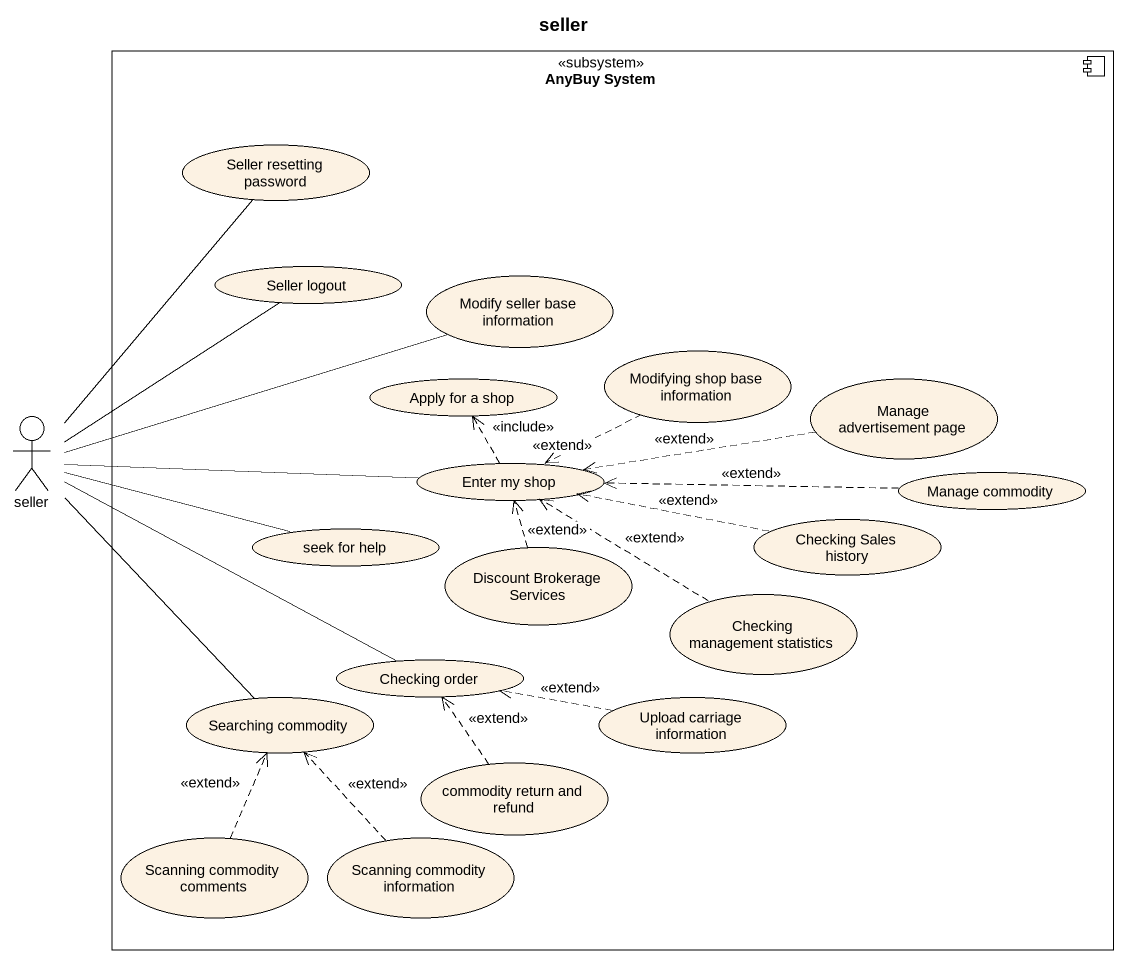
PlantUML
@startuml
title seller
component "AnyBuy System" as AnyBuy_System <<subsystem>> {
  usecase "Seller resetting password" as Seller_resetting_password
  usecase "Seller logout" as Seller_logout
  usecase "Modify seller base information" as Modify_seller_base
  usecase "Apply for a shop" as Apply_for_a_shop
  usecase "Modifying shop base information" as Modifying_shop_base
  usecase "Manage advertisement page" as Manage_advertisement_page
  usecase "Enter my shop" as Enter_my_shop
  usecase "Manage commodity" as Manage_commodity
  usecase "seek for help" as seek_for_help
  usecase "Discount Brokerage Services" as Discount_Brokerage_Services
  usecase "Checking Sales history" as Checking_Sales_history
  usecase "Checking management statistics" as Checking_management
  usecase "Checking order" as Checking_order
  usecase "Searching commodity" as Searching_commodity
  usecase "Upload carriage information" as Upload_carriage_information
  usecase "commodity return and refund" as commodity_return_and_refund
  usecase "Scanning commodity comments" as Scanning_commodity_comments
  usecase "Scanning commodity information" as Scanning_commodity
}
actor seller
Modifying_shop_base .left.> Enter_my_shop : <<extend>>
Manage_advertisement_page .left.> Enter_my_shop : <<extend>>
seller -up- Seller_resetting_password
seller -up- Seller_logout
seller -right- Modify_seller_base
seller -right- Enter_my_shop
seller -right- seek_for_help
seller -right- Checking_order
seller -- Searching_commodity
Enter_my_shop .up.> Apply_for_a_shop : <<include>>
Manage_commodity .left.> Enter_my_shop : <<extend>>
Discount_Brokerage_Services .up.> Enter_my_shop : <<extend>>
Checking_Sales_history .left.> Enter_my_shop : <<extend>>
Checking_management .up.> Enter_my_shop : <<extend>>
Upload_carriage_information .left.> Checking_order : <<extend>>
commodity_return_and_refund .up.> Checking_order : <<extend>>
Scanning_commodity_comments .up.> Searching_commodity : <<extend>>
Scanning_commodity .up.> Searching_commodity : <<extend>>
@enduml
